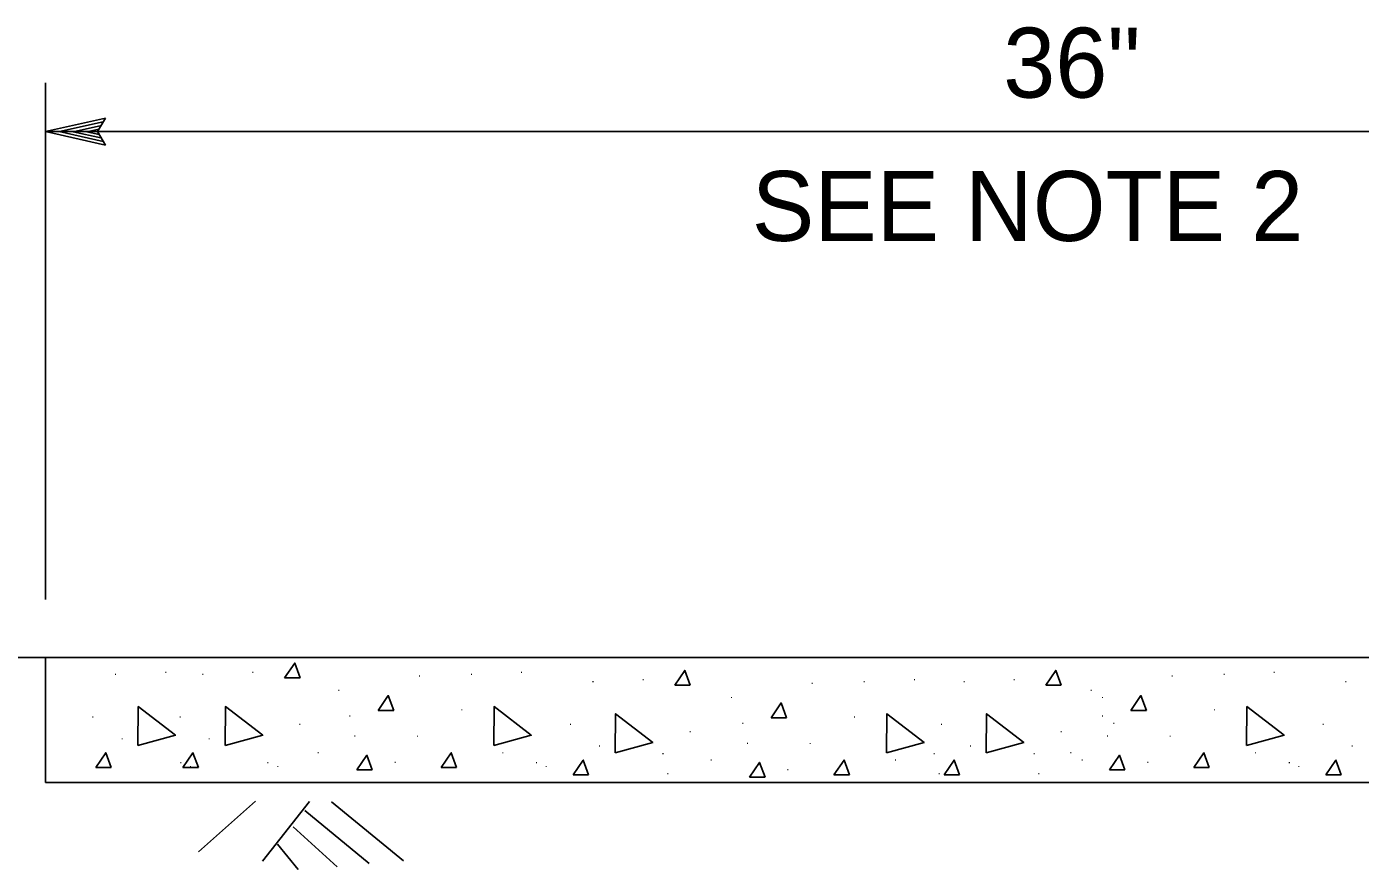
# Model space of a CAD drawing. Extents: x -893 to 867, y -474 to 712.
# Drawn here: x -678.6 to -545.2, y -223.2 to -138.9 of the extents above; entities that cross this region are included whole.
import ezdxf

# ---------------------------------------------------------------- set-up
doc = ezdxf.new("R2010")
doc.units = 0
for name, color, linetype in [('rd_PROFILE-OG', 7, 'Continuous'), ('tcd_MISC', 7, 'Continuous'), ('tcd_RAILING-anno', 7, 'Continuous')]:
    doc.layers.add(name, color=color, linetype=linetype)

msp = doc.modelspace()

# ---------------------------------------------------------------- linework, layer by layer
at = {"layer": 'rd_PROFILE-OG'}
for p, q in [((-676.67, -202.01), (-741.47, -202.01)), ((-655.67, -216.38), (-661.37, -221.45)), ((-650.27, -216.41), (-654.97, -222.4)), ((-650.73, -217.31), (-644.29, -222.62)), ((-648.07, -216.44), (-640.86, -222.37)), ((-651.91, -218.96), (-647.51, -222.97)), ((-653.47, -220.68), (-651.41, -223.21))]:
    msp.add_line(p, q, dxfattribs=at)
at = {"layer": 'tcd_MISC'}
for p, q in [((-451.67, -202.01), (-676.67, -202.01)), ((-676.67, -202.01), (-676.67, -214.51)), ((-451.67, -214.51), (-676.67, -214.51))]:
    msp.add_line(p, q, dxfattribs=at)
for points in [[(-652.76, -204.04), (-651.75, -202.57), (-651.21, -204.04)], [(-613.74, -204.77), (-612.74, -203.3), (-612.2, -204.77)], [(-576.65, -204.77), (-575.64, -203.3), (-575.11, -204.77)], [(-651.21, -204.04), (-652.76, -204.04)], [(-612.2, -204.77), (-613.74, -204.77)], [(-575.11, -204.77), (-576.65, -204.77)], [(-643.4, -207.31), (-642.39, -205.83), (-641.85, -207.31)], [(-604.12, -208.04), (-603.11, -206.56), (-602.58, -208.04)], [(-568.13, -207.31), (-567.13, -205.83), (-566.59, -207.31)], [(-641.85, -207.31), (-643.4, -207.31)], [(-602.58, -208.04), (-604.12, -208.04)], [(-566.59, -207.31), (-568.13, -207.31)], [(-671.65, -213.03), (-670.65, -211.55), (-670.11, -213.03)], [(-662.92, -213.03), (-661.92, -211.55), (-661.38, -213.03)], [(-645.54, -213.26), (-644.53, -211.79), (-644, -213.26)], [(-637.1, -213.02), (-636.1, -211.55), (-635.56, -213.02)], [(-570.28, -213.26), (-569.27, -211.79), (-568.74, -213.26)], [(-561.84, -213.02), (-560.84, -211.55), (-560.3, -213.02)], [(-670.11, -213.03), (-671.65, -213.03)], [(-661.38, -213.03), (-662.92, -213.03)], [(-644, -213.26), (-645.54, -213.26)], [(-635.56, -213.02), (-637.1, -213.02)], [(-623.91, -213.76), (-622.9, -212.28), (-622.37, -213.76)], [(-606.26, -213.99), (-605.26, -212.51), (-604.72, -213.99)], [(-597.83, -213.75), (-596.82, -212.27), (-596.28, -213.75)], [(-586.81, -213.76), (-585.81, -212.28), (-585.27, -213.76)], [(-568.74, -213.26), (-570.28, -213.26)], [(-560.3, -213.02), (-561.84, -213.02)], [(-548.65, -213.76), (-547.64, -212.28), (-547.1, -213.76)], [(-622.37, -213.76), (-623.91, -213.76)], [(-604.72, -213.99), (-606.26, -213.99)], [(-596.28, -213.75), (-597.83, -213.75)], [(-585.27, -213.76), (-586.81, -213.76)], [(-547.1, -213.76), (-548.65, -213.76)]]:
    msp.add_lwpolyline(points, dxfattribs=at)
for points in [[(-667.43, -210.82), (-667.4, -206.92), (-663.68, -209.8)], [(-658.7, -210.82), (-658.67, -206.92), (-654.95, -209.8)], [(-631.84, -210.82), (-631.81, -206.92), (-628.09, -209.8)], [(-619.69, -211.55), (-619.66, -207.65), (-615.94, -210.53)], [(-592.56, -211.55), (-592.53, -207.65), (-588.81, -210.53)], [(-582.59, -211.55), (-582.56, -207.65), (-578.84, -210.53)], [(-556.57, -210.82), (-556.54, -206.92), (-552.82, -209.8)]]:
    msp.add_lwpolyline(points, close=True, dxfattribs=at)
at = {"layer": 'tcd_RAILING-anno'}
for p, q in [((-676.67, -144.52), (-676.67, -196.2)), ((-676.67, -149.4), (-670.67, -148.07)), ((-675.28, -149.4), (-670.91, -148.43)), ((-673.91, -149.41), (-671.08, -148.78)), ((-672.53, -149.41), (-671.32, -149.14)), ((-670.67, -148.07), (-671.47, -149.4)), ((-670.67, -148.07), (-670.67, -148.07)), ((-676.67, -149.4), (-451.67, -149.4)), ((-670.67, -150.74), (-676.67, -149.4)), ((-676.67, -149.4), (-676.67, -149.4)), ((-670.89, -150.39), (-675.29, -149.4)), ((-671.12, -150.03), (-673.91, -149.41)), ((-671.3, -149.68), (-672.53, -149.41)), ((-671.47, -149.4), (-670.67, -150.74)), ((-670.67, -150.74), (-670.67, -150.74))]:
    msp.add_line(p, q, dxfattribs=at)

# ---------------------------------------------------------------- texts
at = {"layer": 'tcd_MISC'}
for p in [(-669.81, -203.76), (-664.8, -203.56), (-661.08, -203.76), (-656.07, -203.56), (-639.43, -203.92), (-634.22, -203.76), (-629.21, -203.56), (-564.16, -203.92), (-558.95, -203.76), (-553.95, -203.56), (-647.5, -205.35), (-622.07, -204.49), (-617.06, -204.29), (-600.15, -204.65), (-594.94, -204.49), (-589.93, -204.29), (-584.97, -204.49), (-579.97, -204.29), (-572.24, -205.35), (-546.8, -204.49), (-608.22, -206.08), (-571.13, -206.08), (-672.07, -208.03), (-663.34, -208.03), (-646.38, -207.93), (-635.2, -207.31), (-595.92, -208.04), (-571.11, -207.93), (-559.93, -207.31), (-651.37, -208.76), (-624.32, -208.76), (-612.36, -209.49), (-607.1, -208.66), (-587.23, -208.76), (-575.26, -209.49), (-570, -208.66), (-549.06, -208.76), (-669.16, -210.21), (-660.44, -210.21), (-645.9, -209.94), (-639.63, -209.95), (-606.62, -210.67), (-600.35, -210.68), (-570.63, -209.94), (-564.36, -209.95), (-649.54, -211.6), (-631.08, -211.61), (-621.42, -210.94), (-615.07, -211.7), (-587.94, -211.7), (-584.33, -210.94), (-577.97, -211.7), (-574.28, -211.6), (-555.82, -211.61), (-546.16, -210.94), (-663.3, -212.59), (-662.33, -212.98), (-654.57, -212.59), (-653.6, -212.98), (-641.86, -212.57), (-627.71, -212.59), (-626.74, -212.98), (-610.26, -212.33), (-602.59, -213.3), (-591.81, -212.34), (-573.17, -212.33), (-566.6, -212.57), (-552.44, -212.59), (-551.48, -212.98), (-614.59, -213.71), (-587.46, -213.71), (-577.49, -213.71)]:
    msp.add_text('.', height=0.8, dxfattribs=at).set_placement(p)
at = {"layer": 'tcd_RAILING-anno'}
for s, p in [('36"', (-580.9, -146)), ('SEE NOTE 2', (-606.04, -160.34))]:
    msp.add_text(s, height=7, dxfattribs=at).set_placement(p)

doc.saveas('drawing.dxf')
